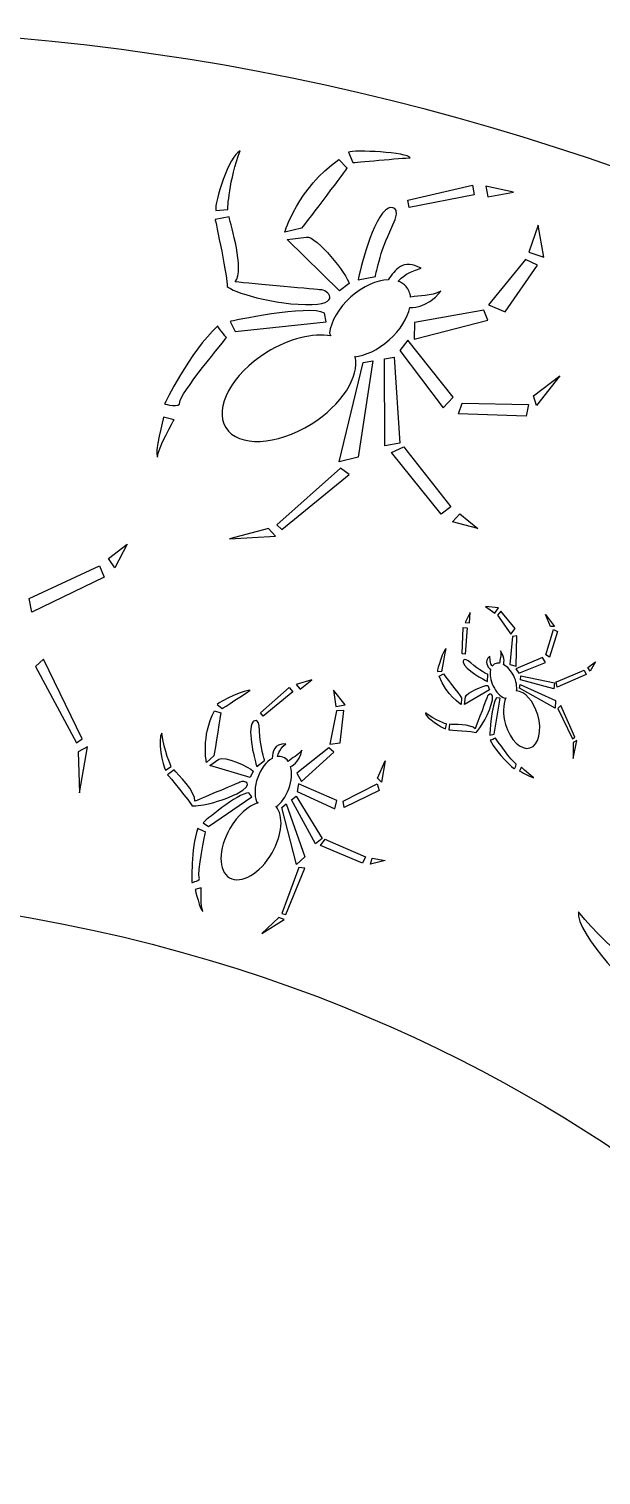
# Model space of a CAD drawing. Header units: centimetres. Extents: x -11 to 11, y -4.2 to 4.2.
# Drawn here: x 1.36 to 4.7, y -4.22 to 4.22 of the extents above; entities that cross this region are included whole.
import ezdxf

# ---------------------------------------------------------------- set-up
doc = ezdxf.new("R2010")
doc.units = ezdxf.units.CM
doc.header["$MEASUREMENT"] = 0
doc.layers.add('Camada 1', color=7, linetype='Continuous')

msp = doc.modelspace()

# ---------------------------------------------------------------- linework, layer by layer
at = {"layer": 'Camada 1'}
msp.add_open_spline([(10.71861, -1.06472), (10.71861, -1.06472), (9.12537, -2.3629), (9.12537, -2.3629), (9.12537, -2.3629), (9.12537, -2.3629), (9.12537, -2.3629), (9.12537, -2.3629), (9.12537, -2.3629), (9.12537, -2.3629), (8.46979, -2.91135), (8.46979, -2.91135), (8.46979, -2.91135), (8.46979, -2.91135), (8.82354, -3.13651), (8.82354, -3.13651), (8.82354, -3.13651), (8.82354, -3.13651), (7.47319, -4.13317), (7.47319, -4.13317), (7.47319, -4.13317), (7.47319, -4.13317), (7.40876, -3.68303), (7.40876, -3.68303), (7.40876, -3.68303), (7.40876, -3.68303), (6.78101, -4.22069), (6.78101, -4.22069), (6.78101, -4.22069), (6.52122, -3.93782), (4.72874, -1.20719), (0.40225, -0.84098), (0.40225, -0.84098), (-3.28406, -0.52893), (-6.35087, -3.58807), (-6.7778, -4.19211), (-6.7778, -4.19211), (-6.7778, -4.19211), (-10.72454, -1.04247), (-10.72454, -1.04247), (-10.72454, -1.04247), (-10.72454, -1.04247), (-10.72023, -1.0466), (-10.72023, -1.0466), (-10.72023, -1.0466), (-10.72023, -1.0466), (-10.97341, -0.84335), (-10.97341, -0.84335), (-10.97341, -0.84335), (-8.48, 2.18177), (-4.45632, 4.22073), (0.05255, 4.22073), (0.05255, 4.22073), (4.51025, 4.22073), (8.47461, 2.13171), (10.97344, -0.83514), (10.97344, -0.83514), (10.97344, -0.83514), (10.71861, -1.06472), (10.71861, -1.06472)], degree=3, knots=[0, 0, 0, 0, 0.0625, 0.0625, 0.0625, 0.0625, 0.125, 0.125, 0.125, 0.125, 0.1875, 0.1875, 0.1875, 0.1875, 0.25, 0.25, 0.25, 0.25, 0.3125, 0.3125, 0.3125, 0.3125, 0.375, 0.375, 0.375, 0.375, 0.4375, 0.4375, 0.4375, 0.4375, 0.5, 0.5, 0.5, 0.5, 0.5625, 0.5625, 0.5625, 0.5625, 0.625, 0.625, 0.625, 0.625, 0.6875, 0.6875, 0.6875, 0.6875, 0.75, 0.75, 0.75, 0.75, 0.8125, 0.8125, 0.8125, 0.8125, 0.875, 0.875, 0.875, 0.875, 1, 1, 1, 1], dxfattribs=at)
at = {"layer": 'Camada 1', "color": 7}
for points, knots in [([(2.52119, 3.16723), (2.52119, 3.16723), (2.45147, 3.16112), (2.45147, 3.16112), (2.45147, 3.16112), (2.44361, 3.2048), (2.52854, 3.4841), (2.5949, 3.50894), (2.5949, 3.50894), (2.52831, 3.34239), (2.52119, 3.16723), (2.52119, 3.16723)], [0, 0, 0, 0, 0.25, 0.25, 0.25, 0.25, 0.5, 0.5, 0.5, 0.5, 1, 1, 1, 1]), ([(3.22755, 3.5004), (3.25647, 3.51847), (3.57564, 3.4986), (3.58749, 3.46854), (3.58749, 3.46854), (3.54894, 3.46804), (3.25128, 3.44026), (3.25128, 3.44026), (3.25128, 3.44026), (3.25128, 3.44026), (3.22755, 3.5004), (3.22755, 3.5004)], [0, 0, 0, 0, 0.25, 0.25, 0.25, 0.25, 0.5, 0.5, 0.5, 0.5, 1, 1, 1, 1]), ([(2.8543, 3.03394), (2.8543, 3.03394), (2.95291, 3.0582), (2.95291, 3.0582), (2.95291, 3.0582), (2.98987, 3.10344), (3.21831, 3.40859), (3.21831, 3.40859), (3.21831, 3.40859), (3.21831, 3.40859), (3.17079, 3.45801), (3.17079, 3.45801), (3.17079, 3.45801), (2.93015, 3.29233), (2.8543, 3.03394), (2.8543, 3.03394)], [0, 0, 0, 0, 0.2, 0.2, 0.2, 0.2, 0.4, 0.4, 0.4, 0.4, 0.6, 0.6, 0.6, 0.6, 1, 1, 1, 1]), ([(3.96121, 3.25246), (3.96121, 3.25246), (3.95108, 3.30855), (3.95108, 3.30855), (3.95108, 3.30855), (3.95108, 3.30855), (3.57399, 3.22137), (3.57399, 3.22137), (3.57399, 3.22137), (3.57399, 3.22137), (3.58185, 3.17776), (3.58185, 3.17776), (3.58185, 3.17776), (3.58185, 3.17776), (3.96121, 3.25246), (3.96121, 3.25246)], [0, 0, 0, 0, 0.2, 0.2, 0.2, 0.2, 0.4, 0.4, 0.4, 0.4, 0.6, 0.6, 0.6, 0.6, 1, 1, 1, 1]), ([(4.02931, 3.30334), (4.02931, 3.30334), (4.19031, 3.26788), (4.19031, 3.26788), (4.19031, 3.26788), (4.19031, 3.26788), (4.04053, 3.241), (4.04053, 3.241), (4.04053, 3.241), (4.04053, 3.241), (4.02931, 3.30334), (4.02931, 3.30334)], [0, 0, 0, 0, 0.25, 0.25, 0.25, 0.25, 0.5, 0.5, 0.5, 0.5, 1, 1, 1, 1]), ([(3.06282, 2.69802), (3.10026, 2.70471), (3.20154, 2.60706), (2.97538, 2.61145), (2.97538, 2.61145), (2.74921, 2.61582), (2.50842, 2.70128), (2.51749, 2.72226), (2.51749, 2.72226), (2.52662, 2.74322), (2.4479, 3.109), (2.4479, 3.109), (2.4479, 3.109), (2.4479, 3.109), (2.52899, 3.12358), (2.52899, 3.12358), (2.52899, 3.12358), (2.53799, 3.07365), (2.62252, 2.81844), (2.56516, 2.74369), (2.56516, 2.74369), (2.65702, 2.73446), (3.06282, 2.69802), (3.06282, 2.69802)], [0, 0, 0, 0, 0.1428571, 0.1428571, 0.1428571, 0.1428571, 0.2857143, 0.2857143, 0.2857143, 0.2857143, 0.4285714, 0.4285714, 0.4285714, 0.4285714, 0.5714286, 0.5714286, 0.5714286, 0.5714286, 0.7142857, 0.7142857, 0.7142857, 0.7142857, 1, 1, 1, 1]), ([(3.45998, 3.17509), (3.45998, 3.17509), (3.55129, 3.20443), (3.48017, 3.06283), (3.48017, 3.06283), (3.40902, 2.92122), (3.38386, 2.77507), (3.38386, 2.77507), (3.38386, 2.77507), (3.38386, 2.77507), (3.28403, 2.75708), (3.28403, 2.75708), (3.28403, 2.75708), (3.28975, 2.79676), (3.36576, 3.12601), (3.45998, 3.17509)], [0, 0, 0, 0, 0.2, 0.2, 0.2, 0.2, 0.4, 0.4, 0.4, 0.4, 0.6, 0.6, 0.6, 0.6, 1, 1, 1, 1]), ([(4.33446, 3.07484), (4.33446, 3.07484), (4.36814, 2.88781), (4.36814, 2.88781), (4.36814, 2.88781), (4.36814, 2.88781), (4.27919, 2.91686), (4.27919, 2.91686), (4.27919, 2.91686), (4.27919, 2.91686), (4.33446, 3.07484), (4.33446, 3.07484)], [0, 0, 0, 0, 0.25, 0.25, 0.25, 0.25, 0.5, 0.5, 0.5, 0.5, 1, 1, 1, 1]), ([(3.17336, 2.69212), (3.17336, 2.69212), (3.23014, 2.73451), (3.23014, 2.73451), (3.23014, 2.73451), (3.22114, 2.78444), (3.03792, 3.01547), (2.98178, 3.00536), (2.98178, 3.00536), (2.98178, 3.00536), (2.86838, 2.99144), (2.86838, 2.99144), (2.86838, 2.99144), (2.86838, 2.99144), (3.17336, 2.69212), (3.17336, 2.69212)], [0, 0, 0, 0, 0.2, 0.2, 0.2, 0.2, 0.4, 0.4, 0.4, 0.4, 0.6, 0.6, 0.6, 0.6, 1, 1, 1, 1]), ([(3.58579, 2.5955), (3.57214, 2.5333), (3.5297, 2.46361), (3.46443, 2.4055), (3.46443, 2.4055), (3.39913, 2.34734), (3.32481, 2.31321), (3.26144, 2.30681), (3.26144, 2.30681), (3.26144, 2.30681), (3.26557, 2.30771), (3.26557, 2.30771), (3.26557, 2.30771), (3.29195, 2.1909), (3.18807, 2.02553), (3.00924, 1.91401), (3.00924, 1.91401), (2.80583, 1.78706), (2.58252, 1.77783), (2.51047, 1.89327), (2.51047, 1.89327), (2.43837, 2.00881), (2.54484, 2.20524), (2.7483, 2.33219), (2.7483, 2.33219), (2.88043, 2.41463), (3.02093, 2.44744), (3.12292, 2.42868), (3.12292, 2.42868), (3.12292, 2.42868), (3.11604, 2.4454), (3.11604, 2.4454), (3.11604, 2.4454), (3.12385, 2.51247), (3.1683, 2.59164), (3.241, 2.65635), (3.241, 2.65635), (3.31159, 2.71924), (3.39258, 2.75406), (3.4591, 2.7561), (3.4591, 2.7561), (3.49892, 2.81516), (3.54501, 2.88141), (3.65206, 2.82336), (3.65206, 2.82336), (3.55337, 2.79915), (3.51781, 2.74766), (3.51781, 2.74766), (3.51781, 2.74766), (3.53538, 2.74142), (3.55062, 2.73152), (3.56271, 2.71797), (3.56271, 2.71797), (3.57808, 2.70069), (3.58695, 2.67892), (3.58967, 2.65447), (3.58967, 2.65447), (3.64155, 2.66693), (3.70725, 2.65942), (3.76633, 2.68937), (3.76633, 2.68937), (3.68223, 2.58407), (3.58579, 2.5955), (3.58579, 2.5955)], [0, 0, 0, 0, 0.0588235, 0.0588235, 0.0588235, 0.0588235, 0.1176471, 0.1176471, 0.1176471, 0.1176471, 0.1764706, 0.1764706, 0.1764706, 0.1764706, 0.2352941, 0.2352941, 0.2352941, 0.2352941, 0.2941176, 0.2941176, 0.2941176, 0.2941176, 0.3529412, 0.3529412, 0.3529412, 0.3529412, 0.4117647, 0.4117647, 0.4117647, 0.4117647, 0.4705882, 0.4705882, 0.4705882, 0.4705882, 0.5294118, 0.5294118, 0.5294118, 0.5294118, 0.5882353, 0.5882353, 0.5882353, 0.5882353, 0.6470588, 0.6470588, 0.6470588, 0.6470588, 0.7058824, 0.7058824, 0.7058824, 0.7058824, 0.7647059, 0.7647059, 0.7647059, 0.7647059, 0.8235294, 0.8235294, 0.8235294, 0.8235294, 0.8823529, 0.8823529, 0.8823529, 0.8823529, 1, 1, 1, 1]), ([(4.26093, 2.87492), (4.26093, 2.87492), (4.3312, 2.84246), (4.3312, 2.84246), (4.3312, 2.84246), (4.3312, 2.84246), (4.14192, 2.5702), (4.14192, 2.5702), (4.14192, 2.5702), (4.14192, 2.5702), (4.04447, 2.61058), (4.04447, 2.61058), (4.04447, 2.61058), (4.04447, 2.61058), (4.26093, 2.87492), (4.26093, 2.87492)], [0, 0, 0, 0, 0.2, 0.2, 0.2, 0.2, 0.4, 0.4, 0.4, 0.4, 0.6, 0.6, 0.6, 0.6, 1, 1, 1, 1]), ([(3.08753, 2.56078), (3.08753, 2.56078), (3.09655, 2.51088), (3.09655, 2.51088), (3.09655, 2.51088), (3.09655, 2.51088), (2.5658, 2.45402), (2.5658, 2.45402), (2.5658, 2.45402), (2.5658, 2.45402), (2.53585, 2.51302), (2.53585, 2.51302), (2.53585, 2.51302), (2.53585, 2.51305), (2.99405, 2.61478), (3.08753, 2.56078)], [0, 0, 0, 0, 0.2, 0.2, 0.2, 0.2, 0.4, 0.4, 0.4, 0.4, 0.6, 0.6, 0.6, 0.6, 1, 1, 1, 1]), ([(4.01772, 2.58002), (4.01772, 2.58002), (4.04146, 2.51988), (4.04146, 2.51988), (4.04146, 2.51988), (4.04146, 2.51988), (3.6105, 2.41013), (3.6105, 2.41013), (3.6105, 2.41013), (3.6105, 2.41013), (3.61241, 2.5071), (3.61241, 2.5071), (3.61241, 2.5071), (3.61241, 2.5071), (4.01772, 2.58002), (4.01772, 2.58002)], [0, 0, 0, 0, 0.2, 0.2, 0.2, 0.2, 0.4, 0.4, 0.4, 0.4, 0.6, 0.6, 0.6, 0.6, 1, 1, 1, 1]), ([(2.51415, 2.41897), (2.51415, 2.41897), (2.23404, 2.07882), (2.24078, 2.04136), (2.24078, 2.04136), (2.2475, 2.00392), (2.15236, 2.03191), (2.15236, 2.03191), (2.15236, 2.03191), (2.15236, 2.03191), (2.29743, 2.33491), (2.4633, 2.4871), (2.4633, 2.4871), (2.45703, 2.48596), (2.51415, 2.41897), (2.51415, 2.41897)], [0, 0, 0, 0, 0.2, 0.2, 0.2, 0.2, 0.4, 0.4, 0.4, 0.4, 0.6, 0.6, 0.6, 0.6, 1, 1, 1, 1]), ([(3.57307, 2.40341), (3.57307, 2.40341), (3.83889, 2.07133), (3.83889, 2.07133), (3.83889, 2.07133), (3.83889, 2.07133), (3.7792, 2.00907), (3.7792, 2.00907), (3.7792, 2.00907), (3.7792, 2.00907), (3.52592, 2.3434), (3.52592, 2.3434), (3.52592, 2.3434), (3.52592, 2.3434), (3.57307, 2.40341), (3.57307, 2.40341)], [0, 0, 0, 0, 0.2, 0.2, 0.2, 0.2, 0.4, 0.4, 0.4, 0.4, 0.6, 0.6, 0.6, 0.6, 1, 1, 1, 1]), ([(3.36928, 2.28308), (3.36928, 2.28308), (3.31314, 2.27294), (3.31314, 2.27294), (3.31314, 2.27294), (3.31314, 2.27294), (3.17267, 1.69385), (3.17267, 1.69385), (3.17267, 1.69385), (3.17267, 1.69385), (3.28377, 1.72028), (3.28377, 1.72028), (3.28377, 1.72028), (3.28377, 1.72028), (3.36928, 2.28308), (3.36928, 2.28308)], [0, 0, 0, 0, 0.2, 0.2, 0.2, 0.2, 0.4, 0.4, 0.4, 0.4, 0.6, 0.6, 0.6, 0.6, 1, 1, 1, 1]), ([(3.49406, 2.30551), (3.49406, 2.30551), (3.43794, 2.29538), (3.43794, 2.29538), (3.43794, 2.29538), (3.43794, 2.29538), (3.43927, 1.7869), (3.43927, 1.7869), (3.43927, 1.7869), (3.43927, 1.7869), (3.5266, 1.80259), (3.5266, 1.80259), (3.5266, 1.80259), (3.5266, 1.80259), (3.49406, 2.30551), (3.49406, 2.30551)], [0, 0, 0, 0, 0.2, 0.2, 0.2, 0.2, 0.4, 0.4, 0.4, 0.4, 0.6, 0.6, 0.6, 0.6, 1, 1, 1, 1]), ([(4.32403, 2.02333), (4.32403, 2.02333), (4.46037, 2.196), (4.46037, 2.196), (4.46037, 2.196), (4.46037, 2.196), (4.30768, 2.07834), (4.30768, 2.07834), (4.30768, 2.07834), (4.30768, 2.07834), (4.32403, 2.02333), (4.32403, 2.02333)], [0, 0, 0, 0, 0.25, 0.25, 0.25, 0.25, 0.5, 0.5, 0.5, 0.5, 1, 1, 1, 1]), ([(3.89038, 2.03545), (3.89038, 2.03545), (3.86921, 1.9737), (3.86921, 1.9737), (3.86921, 1.9737), (3.86921, 1.9737), (4.2644, 1.9611), (4.2644, 1.9611), (4.2644, 1.9611), (4.2644, 1.9611), (4.2781, 2.02797), (4.2781, 2.02797), (4.2781, 2.02797), (4.2781, 2.02797), (3.89038, 2.03545), (3.89038, 2.03545)], [0, 0, 0, 0, 0.2, 0.2, 0.2, 0.2, 0.4, 0.4, 0.4, 0.4, 0.6, 0.6, 0.6, 0.6, 1, 1, 1, 1]), ([(2.14709, 1.9537), (2.14709, 1.9537), (2.20771, 1.93886), (2.20771, 1.93886), (2.20771, 1.93886), (2.20771, 1.93886), (2.10995, 1.76667), (2.11151, 1.72182), (2.11151, 1.72182), (2.08944, 1.73724), (2.14709, 1.9537), (2.14709, 1.9537)], [0, 0, 0, 0, 0.25, 0.25, 0.25, 0.25, 0.5, 0.5, 0.5, 0.5, 1, 1, 1, 1]), ([(3.54976, 1.78106), (3.54976, 1.78106), (3.47829, 1.7488), (3.47829, 1.7488), (3.47829, 1.7488), (3.47829, 1.7488), (3.76843, 1.38892), (3.76843, 1.38892), (3.76843, 1.38892), (3.76843, 1.38892), (3.82524, 1.4313), (3.82524, 1.4313), (3.82524, 1.4313), (3.82524, 1.4313), (3.56682, 1.75835), (3.56682, 1.75835), (3.56682, 1.75835), (3.56682, 1.75835), (3.54976, 1.78106), (3.54976, 1.78106)], [0, 0, 0, 0, 0.1666667, 0.1666667, 0.1666667, 0.1666667, 0.3333333, 0.3333333, 0.3333333, 0.3333333, 0.5, 0.5, 0.5, 0.5, 0.6666667, 0.6666667, 0.6666667, 0.6666667, 1, 1, 1, 1]), ([(3.17937, 1.65646), (3.17937, 1.65646), (3.23088, 1.62061), (3.23088, 1.62061), (3.23088, 1.62061), (3.23088, 1.62061), (2.838, 1.29885), (2.838, 1.29885), (2.838, 1.29885), (2.838, 1.29885), (2.80744, 1.32547), (2.80744, 1.32547), (2.80744, 1.32547), (2.80744, 1.32547), (3.17937, 1.65646), (3.17937, 1.65646)], [0, 0, 0, 0, 0.2, 0.2, 0.2, 0.2, 0.4, 0.4, 0.4, 0.4, 0.6, 0.6, 0.6, 0.6, 1, 1, 1, 1]), ([(3.87784, 1.38929), (3.87784, 1.38929), (3.83471, 1.34288), (3.83471, 1.34288), (3.83471, 1.34288), (3.83471, 1.34288), (3.98312, 1.30518), (3.98312, 1.30518), (3.98312, 1.30518), (3.98312, 1.30518), (3.87784, 1.38929), (3.87784, 1.38929)], [0, 0, 0, 0, 0.25, 0.25, 0.25, 0.25, 0.5, 0.5, 0.5, 0.5, 1, 1, 1, 1]), ([(2.75982, 1.30404), (2.75982, 1.30404), (2.79993, 1.25975), (2.79993, 1.25975), (2.79993, 1.25975), (2.79993, 1.25975), (2.53238, 1.24385), (2.53238, 1.24385), (2.53238, 1.24385), (2.53238, 1.24385), (2.75982, 1.30404), (2.75982, 1.30404)], [0, 0, 0, 0, 0.25, 0.25, 0.25, 0.25, 0.5, 0.5, 0.5, 0.5, 1, 1, 1, 1]), ([(1.82578, 1.12867), (1.82578, 1.12867), (1.86166, 1.07509), (1.86166, 1.07509), (1.86166, 1.07509), (1.86166, 1.07509), (1.93373, 1.21326), (1.93373, 1.21326), (1.93373, 1.21326), (1.93373, 1.21326), (1.82578, 1.12867), (1.82578, 1.12867)], [0, 0, 0, 0, 0.25, 0.25, 0.25, 0.25, 0.5, 0.5, 0.5, 0.5, 1, 1, 1, 1]), ([(1.36104, 0.89555), (1.36104, 0.89555), (1.37623, 0.81718), (1.37623, 0.81718), (1.37623, 0.81718), (1.37623, 0.81718), (1.80054, 1.02025), (1.80054, 1.02025), (1.80054, 1.02025), (1.80054, 1.02025), (1.77186, 1.08645), (1.77186, 1.08645), (1.77186, 1.08645), (1.77186, 1.08645), (1.3875, 0.90708), (1.3875, 0.90708), (1.3875, 0.90708), (1.3875, 0.90708), (1.36104, 0.89555), (1.36104, 0.89555)], [0, 0, 0, 0, 0.1666667, 0.1666667, 0.1666667, 0.1666667, 0.3333333, 0.3333333, 0.3333333, 0.3333333, 0.5, 0.5, 0.5, 0.5, 0.6666667, 0.6666667, 0.6666667, 0.6666667, 1, 1, 1, 1]), ([(4.02778, 0.84877), (4.02778, 0.84877), (4.10311, 0.84176), (4.10311, 0.84176), (4.10311, 0.84176), (4.10311, 0.84176), (4.08247, 0.81072), (4.08247, 0.81072), (4.08247, 0.81072), (4.08247, 0.81072), (4.02778, 0.84877), (4.02778, 0.84877)], [0, 0, 0, 0, 0.25, 0.25, 0.25, 0.25, 0.5, 0.5, 0.5, 0.5, 1, 1, 1, 1]), ([(3.90766, 0.75606), (3.90766, 0.75606), (3.93838, 0.81403), (3.93838, 0.81403), (3.93838, 0.81403), (3.93838, 0.81403), (3.93274, 0.75373), (3.93274, 0.75373), (3.93274, 0.75373), (3.93274, 0.75373), (3.90766, 0.75606), (3.90766, 0.75606)], [0, 0, 0, 0, 0.25, 0.25, 0.25, 0.25, 0.5, 0.5, 0.5, 0.5, 1, 1, 1, 1]), ([(4.0966, 0.79927), (4.0966, 0.79927), (4.11655, 0.82276), (4.11655, 0.82276), (4.11655, 0.82276), (4.11655, 0.82276), (4.20082, 0.72116), (4.20082, 0.72116), (4.20082, 0.72116), (4.20082, 0.72116), (4.17494, 0.68809), (4.17494, 0.68809), (4.17494, 0.68809), (4.17494, 0.68809), (4.0966, 0.79927), (4.0966, 0.79927)], [0, 0, 0, 0, 0.2, 0.2, 0.2, 0.2, 0.4, 0.4, 0.4, 0.4, 0.6, 0.6, 0.6, 0.6, 1, 1, 1, 1]), ([(4.42992, 0.7328), (4.42992, 0.7328), (4.37825, 0.80347), (4.37825, 0.80347), (4.37825, 0.80347), (4.37825, 0.80347), (4.40711, 0.73238), (4.40711, 0.73238), (4.40711, 0.73238), (4.40711, 0.73238), (4.42992, 0.7328), (4.42992, 0.7328)], [0, 0, 0, 0, 0.25, 0.25, 0.25, 0.25, 0.5, 0.5, 0.5, 0.5, 1, 1, 1, 1]), ([(3.91991, 0.72452), (3.91991, 0.72452), (3.89731, 0.72659), (3.89731, 0.72659), (3.89731, 0.72659), (3.89731, 0.72659), (3.89057, 0.5727), (3.89057, 0.5727), (3.89057, 0.5727), (3.89057, 0.5727), (3.90816, 0.57109), (3.90816, 0.57109), (3.90816, 0.57109), (3.90816, 0.57109), (3.91991, 0.72452), (3.91991, 0.72452)], [0, 0, 0, 0, 0.2, 0.2, 0.2, 0.2, 0.4, 0.4, 0.4, 0.4, 0.6, 0.6, 0.6, 0.6, 1, 1, 1, 1]), ([(4.18383, 0.67459), (4.18383, 0.67459), (4.20939, 0.67729), (4.20939, 0.67729), (4.20939, 0.67729), (4.20939, 0.67729), (4.2056, 0.50034), (4.2056, 0.50034), (4.2056, 0.50034), (4.2056, 0.50034), (4.16864, 0.5114), (4.16864, 0.5114), (4.16864, 0.5114), (4.16864, 0.5114), (4.18383, 0.67459), (4.18383, 0.67459)], [0, 0, 0, 0, 0.2, 0.2, 0.2, 0.2, 0.4, 0.4, 0.4, 0.4, 0.6, 0.6, 0.6, 0.6, 1, 1, 1, 1]), ([(4.37909, 0.56778), (4.37909, 0.56778), (4.40055, 0.5531), (4.40055, 0.5531), (4.40055, 0.5531), (4.40055, 0.5531), (4.44746, 0.7033), (4.44746, 0.7033), (4.44746, 0.7033), (4.44746, 0.7033), (4.42328, 0.71566), (4.42328, 0.71566), (4.42328, 0.71566), (4.42328, 0.71566), (4.37909, 0.56778), (4.37909, 0.56778)], [0, 0, 0, 0, 0.2, 0.2, 0.2, 0.2, 0.4, 0.4, 0.4, 0.4, 0.6, 0.6, 0.6, 0.6, 1, 1, 1, 1]), ([(3.74671, 0.46957), (3.74285, 0.48259), (3.78447, 0.60287), (3.79725, 0.60422), (3.79725, 0.60422), (3.79333, 0.58938), (3.7723, 0.47227), (3.7723, 0.47227), (3.7723, 0.47227), (3.7723, 0.47227), (3.74671, 0.46957), (3.74671, 0.46957)], [0, 0, 0, 0, 0.25, 0.25, 0.25, 0.25, 0.5, 0.5, 0.5, 0.5, 1, 1, 1, 1]), ([(1.39769, 0.49957), (1.39769, 0.49957), (1.44521, 0.5422), (1.44521, 0.5422), (1.44521, 0.5422), (1.44521, 0.5422), (1.6719, 0.0778), (1.6719, 0.0778), (1.6719, 0.0778), (1.6719, 0.0778), (1.63838, 0.05378), (1.63838, 0.05378), (1.63838, 0.05378), (1.63838, 0.05378), (1.39769, 0.49957), (1.39769, 0.49957)], [0, 0, 0, 0, 0.2, 0.2, 0.2, 0.2, 0.4, 0.4, 0.4, 0.4, 0.6, 0.6, 0.6, 0.6, 1, 1, 1, 1]), ([(3.8962, 0.52402), (3.8962, 0.52402), (3.89464, 0.56217), (3.94139, 0.51984), (3.94139, 0.51984), (3.98814, 0.47745), (4.04151, 0.45224), (4.04151, 0.45224), (4.04151, 0.45224), (4.04151, 0.45224), (4.03778, 0.41205), (4.03778, 0.41205), (4.03778, 0.41205), (4.02317, 0.4185), (3.90499, 0.48269), (3.8962, 0.52402)], [0, 0, 0, 0, 0.2, 0.2, 0.2, 0.2, 0.4, 0.4, 0.4, 0.4, 0.6, 0.6, 0.6, 0.6, 1, 1, 1, 1]), ([(4.13189, 0.51058), (4.1543, 0.49873), (4.1765, 0.47499), (4.19184, 0.4438), (4.19184, 0.4438), (4.20718, 0.41261), (4.21235, 0.38043), (4.20806, 0.35546), (4.20806, 0.35546), (4.20806, 0.35546), (4.20817, 0.35713), (4.20817, 0.35713), (4.20817, 0.35713), (4.2558, 0.3548), (4.30813, 0.29733), (4.33189, 0.2169), (4.33189, 0.2169), (4.3589, 0.12535), (4.33869, 0.03873), (4.28673, 0.02338), (4.28673, 0.02338), (4.23474, 0.00806), (4.17074, 0.06981), (4.14375, 0.16136), (4.14375, 0.16136), (4.12618, 0.22081), (4.12856, 0.2782), (4.14661, 0.31529), (4.14661, 0.31529), (4.14661, 0.31529), (4.13944, 0.31444), (4.13944, 0.31444), (4.13944, 0.31444), (4.11454, 0.3246), (4.08896, 0.35005), (4.07184, 0.38482), (4.07184, 0.38482), (4.05525, 0.41858), (4.05049, 0.45337), (4.05684, 0.47909), (4.05684, 0.47909), (4.03842, 0.50063), (4.01792, 0.52537), (4.0516, 0.56021), (4.0516, 0.56021), (4.05036, 0.51981), (4.06634, 0.50065), (4.06634, 0.50065), (4.06634, 0.50065), (4.07063, 0.50674), (4.07602, 0.51155), (4.08251, 0.51473), (4.08251, 0.51473), (4.09077, 0.51878), (4.10003, 0.51984), (4.10971, 0.51833), (4.10971, 0.51833), (4.11045, 0.53955), (4.12032, 0.56394), (4.11511, 0.58979), (4.11511, 0.58979), (4.14652, 0.54635), (4.13189, 0.51058), (4.13189, 0.51058)], [0, 0, 0, 0, 0.0588235, 0.0588235, 0.0588235, 0.0588235, 0.1176471, 0.1176471, 0.1176471, 0.1176471, 0.1764706, 0.1764706, 0.1764706, 0.1764706, 0.2352941, 0.2352941, 0.2352941, 0.2352941, 0.2941176, 0.2941176, 0.2941176, 0.2941176, 0.3529412, 0.3529412, 0.3529412, 0.3529412, 0.4117647, 0.4117647, 0.4117647, 0.4117647, 0.4705882, 0.4705882, 0.4705882, 0.4705882, 0.5294118, 0.5294118, 0.5294118, 0.5294118, 0.5882353, 0.5882353, 0.5882353, 0.5882353, 0.6470588, 0.6470588, 0.6470588, 0.6470588, 0.7058824, 0.7058824, 0.7058824, 0.7058824, 0.7647059, 0.7647059, 0.7647059, 0.7647059, 0.8235294, 0.8235294, 0.8235294, 0.8235294, 0.8823529, 0.8823529, 0.8823529, 0.8823529, 1, 1, 1, 1]), ([(4.20423, 0.48526), (4.20423, 0.48526), (4.35986, 0.55183), (4.35986, 0.55183), (4.35986, 0.55183), (4.35986, 0.55183), (4.3774, 0.52233), (4.3774, 0.52233), (4.3774, 0.52233), (4.3774, 0.52233), (4.22217, 0.46079), (4.22217, 0.46079), (4.22217, 0.46079), (4.22217, 0.46079), (4.20423, 0.48526), (4.20423, 0.48526)], [0, 0, 0, 0, 0.2, 0.2, 0.2, 0.2, 0.4, 0.4, 0.4, 0.4, 0.6, 0.6, 0.6, 0.6, 1, 1, 1, 1]), ([(4.62558, 0.49415), (4.62558, 0.49415), (4.63878, 0.47269), (4.63878, 0.47269), (4.63878, 0.47269), (4.63878, 0.47269), (4.66908, 0.52558), (4.66908, 0.52558), (4.66908, 0.52558), (4.66908, 0.52558), (4.62558, 0.49415), (4.62558, 0.49415)], [0, 0, 0, 0, 0.25, 0.25, 0.25, 0.25, 0.5, 0.5, 0.5, 0.5, 1, 1, 1, 1]), ([(3.88586, 0.27671), (3.88586, 0.27671), (3.88705, 0.31714), (3.88705, 0.31714), (3.88705, 0.31714), (3.87364, 0.33611), (3.78093, 0.45621), (3.78093, 0.45621), (3.78093, 0.45621), (3.78093, 0.45621), (3.75693, 0.44327), (3.75693, 0.44327), (3.75693, 0.44327), (3.79484, 0.33334), (3.88586, 0.27671), (3.88586, 0.27671)], [0, 0, 0, 0, 0.2, 0.2, 0.2, 0.2, 0.4, 0.4, 0.4, 0.4, 0.6, 0.6, 0.6, 0.6, 1, 1, 1, 1]), ([(4.23333, 0.44451), (4.23333, 0.44451), (4.23124, 0.42194), (4.23124, 0.42194), (4.23124, 0.42194), (4.23124, 0.42194), (4.4264, 0.36829), (4.4264, 0.36829), (4.4264, 0.36829), (4.4264, 0.36829), (4.42968, 0.40348), (4.42968, 0.40348), (4.42968, 0.40348), (4.42968, 0.40348), (4.23333, 0.44451), (4.23333, 0.44451)], [0, 0, 0, 0, 0.2, 0.2, 0.2, 0.2, 0.4, 0.4, 0.4, 0.4, 0.6, 0.6, 0.6, 0.6, 1, 1, 1, 1]), ([(4.4404, 0.41006), (4.4404, 0.41006), (4.44516, 0.37919), (4.44516, 0.37919), (4.44516, 0.37919), (4.44516, 0.37919), (4.61409, 0.45216), (4.61409, 0.45216), (4.61409, 0.45216), (4.61409, 0.45216), (4.60386, 0.47849), (4.60386, 0.47849), (4.60386, 0.47849), (4.60386, 0.47849), (4.45093, 0.41417), (4.45093, 0.41417), (4.45093, 0.41417), (4.45093, 0.41417), (4.4404, 0.41006), (4.4404, 0.41006)], [0, 0, 0, 0, 0.1666667, 0.1666667, 0.1666667, 0.1666667, 0.3333333, 0.3333333, 0.3333333, 0.3333333, 0.5, 0.5, 0.5, 0.5, 0.6666667, 0.6666667, 0.6666667, 0.6666667, 1, 1, 1, 1]), ([(2.4606, 0.27732), (2.47042, 0.29439), (2.63808, 0.37093), (2.65226, 0.35886), (2.65226, 0.35886), (2.63281, 0.34814), (2.48899, 0.25319), (2.48899, 0.25319), (2.48899, 0.25319), (2.48899, 0.25319), (2.4606, 0.27732), (2.4606, 0.27732)], [0, 0, 0, 0, 0.25, 0.25, 0.25, 0.25, 0.5, 0.5, 0.5, 0.5, 1, 1, 1, 1]), ([(2.901, 0.35043), (2.901, 0.35043), (2.8806, 0.37622), (2.8806, 0.37622), (2.8806, 0.37622), (2.8806, 0.37622), (2.71251, 0.22951), (2.71251, 0.22951), (2.71251, 0.22951), (2.71251, 0.22951), (2.72836, 0.20946), (2.72836, 0.20946), (2.72836, 0.20946), (2.72836, 0.20946), (2.901, 0.35043), (2.901, 0.35043)], [0, 0, 0, 0, 0.2, 0.2, 0.2, 0.2, 0.4, 0.4, 0.4, 0.4, 0.6, 0.6, 0.6, 0.6, 1, 1, 1, 1]), ([(2.92179, 0.39482), (2.92179, 0.39482), (3.01331, 0.42052), (3.01331, 0.42052), (3.01331, 0.42052), (3.01331, 0.42052), (2.94444, 0.36617), (2.94444, 0.36617), (2.94444, 0.36617), (2.94444, 0.36617), (2.92179, 0.39482), (2.92179, 0.39482)], [0, 0, 0, 0, 0.25, 0.25, 0.25, 0.25, 0.5, 0.5, 0.5, 0.5, 1, 1, 1, 1]), ([(3.13904, 0.36149), (3.13904, 0.36149), (3.20693, 0.2755), (3.20693, 0.2755), (3.20693, 0.2755), (3.20693, 0.2755), (3.15378, 0.26613), (3.15378, 0.26613), (3.15378, 0.26613), (3.15378, 0.26613), (3.13904, 0.36149), (3.13904, 0.36149)], [0, 0, 0, 0, 0.25, 0.25, 0.25, 0.25, 0.5, 0.5, 0.5, 0.5, 1, 1, 1, 1]), ([(4.03688, 0.32093), (4.03831, 0.33598), (4.08657, 0.36445), (4.06077, 0.27817), (4.06077, 0.27817), (4.035, 0.19189), (3.97658, 0.10865), (3.96952, 0.11439), (3.96952, 0.11439), (3.96243, 0.12011), (3.81381, 0.12886), (3.81381, 0.12886), (3.81381, 0.12886), (3.81381, 0.12886), (3.81683, 0.16154), (3.81683, 0.16154), (3.81683, 0.16154), (3.83691, 0.15966), (3.9438, 0.16493), (3.96635, 0.13495), (3.96635, 0.13495), (3.9797, 0.16919), (4.03688, 0.32093), (4.03688, 0.32093)], [0, 0, 0, 0, 0.1428571, 0.1428571, 0.1428571, 0.1428571, 0.2857143, 0.2857143, 0.2857143, 0.2857143, 0.4285714, 0.4285714, 0.4285714, 0.4285714, 0.5714286, 0.5714286, 0.5714286, 0.5714286, 0.7142857, 0.7142857, 0.7142857, 0.7142857, 1, 1, 1, 1]), ([(4.05093, 0.36273), (4.05093, 0.36273), (4.04069, 0.38898), (4.04069, 0.38898), (4.04069, 0.38898), (4.02058, 0.39086), (3.91247, 0.34522), (3.91038, 0.32257), (3.91038, 0.32257), (3.91038, 0.32257), (3.90363, 0.27762), (3.90363, 0.27762), (3.90363, 0.27762), (3.90363, 0.27762), (4.05093, 0.36273), (4.05093, 0.36273)], [0, 0, 0, 0, 0.2, 0.2, 0.2, 0.2, 0.4, 0.4, 0.4, 0.4, 0.6, 0.6, 0.6, 0.6, 1, 1, 1, 1]), ([(4.22865, 0.3943), (4.22865, 0.3943), (4.22656, 0.37167), (4.22656, 0.37167), (4.22656, 0.37167), (4.22656, 0.37167), (4.4337, 0.25616), (4.4337, 0.25616), (4.4337, 0.25616), (4.4337, 0.25616), (4.4354, 0.30159), (4.4354, 0.30159), (4.4354, 0.30159), (4.4354, 0.30159), (4.22865, 0.3943), (4.22865, 0.3943)], [0, 0, 0, 0, 0.2, 0.2, 0.2, 0.2, 0.4, 0.4, 0.4, 0.4, 0.6, 0.6, 0.6, 0.6, 1, 1, 1, 1]), ([(4.09215, 0.31579), (4.09215, 0.31579), (4.11223, 0.31394), (4.11223, 0.31394), (4.11223, 0.31394), (4.11223, 0.31394), (4.07752, 0.10434), (4.07752, 0.10434), (4.07752, 0.10434), (4.07752, 0.10434), (4.05172, 0.09915), (4.05172, 0.09915), (4.05172, 0.09915), (4.05175, 0.09915), (4.06149, 0.28568), (4.09215, 0.31579)], [0, 0, 0, 0, 0.2, 0.2, 0.2, 0.2, 0.4, 0.4, 0.4, 0.4, 0.6, 0.6, 0.6, 0.6, 1, 1, 1, 1]), ([(4.44876, 0.25473), (4.44876, 0.25473), (4.46799, 0.27068), (4.46799, 0.27068), (4.46799, 0.27068), (4.46799, 0.27068), (4.54954, 0.08574), (4.54954, 0.08574), (4.54954, 0.08574), (4.54954, 0.08574), (4.53612, 0.07685), (4.53612, 0.07685), (4.53612, 0.07685), (4.53612, 0.07685), (4.44876, 0.25473), (4.44876, 0.25473)], [0, 0, 0, 0, 0.2, 0.2, 0.2, 0.2, 0.4, 0.4, 0.4, 0.4, 0.6, 0.6, 0.6, 0.6, 1, 1, 1, 1]), ([(2.39744, -0.06124), (2.39744, -0.06124), (2.44102, -0.02211), (2.44102, -0.02211), (2.44102, -0.02211), (2.44748, 0.01094), (2.48081, 0.22813), (2.48081, 0.22813), (2.48081, 0.22813), (2.48081, 0.22813), (2.44324, 0.24035), (2.44324, 0.24035), (2.44324, 0.24035), (2.36585, 0.09077), (2.39744, -0.06124), (2.39744, -0.06124)], [0, 0, 0, 0, 0.2, 0.2, 0.2, 0.2, 0.4, 0.4, 0.4, 0.4, 0.6, 0.6, 0.6, 0.6, 1, 1, 1, 1]), ([(2.66711, 0.17501), (2.66711, 0.17501), (2.70558, 0.21472), (2.70786, 0.12342), (2.70786, 0.12342), (2.71014, 0.03209), (2.73704, -0.04909), (2.73704, -0.04909), (2.73704, -0.04909), (2.73704, -0.04909), (2.69119, -0.08534), (2.69119, -0.08534), (2.69119, -0.08534), (2.6833, -0.06359), (2.63255, 0.12447), (2.66711, 0.17501)], [0, 0, 0, 0, 0.2, 0.2, 0.2, 0.2, 0.4, 0.4, 0.4, 0.4, 0.6, 0.6, 0.6, 0.6, 1, 1, 1, 1]), ([(3.15592, 0.23986), (3.15592, 0.23986), (3.20048, 0.24242), (3.20048, 0.24242), (3.20048, 0.24242), (3.20048, 0.24242), (3.17812, 0.05259), (3.17812, 0.05259), (3.17812, 0.05259), (3.17812, 0.05259), (3.11764, 0.04666), (3.11764, 0.04666), (3.11764, 0.04666), (3.11764, 0.04666), (3.15592, 0.23986), (3.15592, 0.23986)], [0, 0, 0, 0, 0.2, 0.2, 0.2, 0.2, 0.4, 0.4, 0.4, 0.4, 0.6, 0.6, 0.6, 0.6, 1, 1, 1, 1]), ([(3.79928, 0.16318), (3.79928, 0.16318), (3.7942, 0.1358), (3.7942, 0.1358), (3.7942, 0.1358), (3.77663, 0.13747), (3.67855, 0.19978), (3.67609, 0.22785), (3.67609, 0.22785), (3.73285, 0.18456), (3.79928, 0.16318), (3.79928, 0.16318)], [0, 0, 0, 0, 0.25, 0.25, 0.25, 0.25, 0.5, 0.5, 0.5, 0.5, 1, 1, 1, 1]), ([(2.19189, -0.08391), (2.19189, -0.08391), (2.1581, -0.10595), (2.1581, -0.10595), (2.1581, -0.10595), (2.14225, -0.08587), (2.1096, 0.07921), (2.13659, 0.10984), (2.13659, 0.10984), (2.14794, 0.0071), (2.19189, -0.08391), (2.19189, -0.08391)], [0, 0, 0, 0, 0.25, 0.25, 0.25, 0.25, 0.5, 0.5, 0.5, 0.5, 1, 1, 1, 1]), ([(1.64846, 0.00157), (1.64846, 0.00157), (1.70169, 0.03094), (1.70169, 0.03094), (1.70169, 0.03094), (1.70169, 0.03094), (1.65481, -0.23771), (1.65481, -0.23771), (1.65481, -0.23771), (1.65481, -0.23771), (1.64846, 0.00157), (1.64846, 0.00157)], [0, 0, 0, 0, 0.25, 0.25, 0.25, 0.25, 0.5, 0.5, 0.5, 0.5, 1, 1, 1, 1]), ([(2.88848, -0.08555), (2.89843, -0.1209), (2.89576, -0.16786), (2.87835, -0.21512), (2.87835, -0.21512), (2.86094, -0.26243), (2.83242, -0.29997), (2.80194, -0.3204), (2.80194, -0.3204), (2.80194, -0.3204), (2.80377, -0.31881), (2.80377, -0.31881), (2.80377, -0.31881), (2.84891, -0.37107), (2.841, -0.48335), (2.78033, -0.58863), (2.78033, -0.58863), (2.71138, -0.70841), (2.60031, -0.77376), (2.53234, -0.7346), (2.53234, -0.7346), (2.46434, -0.69544), (2.46511, -0.56662), (2.53409, -0.44684), (2.53409, -0.44684), (2.57888, -0.36903), (2.64143, -0.31418), (2.6984, -0.29605), (2.6984, -0.29605), (2.6984, -0.29605), (2.69036, -0.28941), (2.69036, -0.28941), (2.69036, -0.28941), (2.67613, -0.25316), (2.67724, -0.20085), (2.6966, -0.1482), (2.6966, -0.1482), (2.71541, -0.09703), (2.74716, -0.05734), (2.78045, -0.03827), (2.78045, -0.03827), (2.78466, 0.00258), (2.79008, 0.04878), (2.8603, 0.0483), (2.8603, 0.0483), (2.8167, 0.00919), (2.8126, -0.02663), (2.8126, -0.02663), (2.8126, -0.02663), (2.82321, -0.02504), (2.83366, -0.02594), (2.84348, -0.02954), (2.84348, -0.02954), (2.85602, -0.03414), (2.86639, -0.0428), (2.87444, -0.05449), (2.87444, -0.05449), (2.89743, -0.03409), (2.93289, -0.02004), (2.95479, 0.01121), (2.95479, 0.01121), (2.94063, -0.06518), (2.88848, -0.08555), (2.88848, -0.08555)], [0, 0, 0, 0, 0.0588235, 0.0588235, 0.0588235, 0.0588235, 0.1176471, 0.1176471, 0.1176471, 0.1176471, 0.1764706, 0.1764706, 0.1764706, 0.1764706, 0.2352941, 0.2352941, 0.2352941, 0.2352941, 0.2941176, 0.2941176, 0.2941176, 0.2941176, 0.3529412, 0.3529412, 0.3529412, 0.3529412, 0.4117647, 0.4117647, 0.4117647, 0.4117647, 0.4705882, 0.4705882, 0.4705882, 0.4705882, 0.5294118, 0.5294118, 0.5294118, 0.5294118, 0.5882353, 0.5882353, 0.5882353, 0.5882353, 0.6470588, 0.6470588, 0.6470588, 0.6470588, 0.7058824, 0.7058824, 0.7058824, 0.7058824, 0.7647059, 0.7647059, 0.7647059, 0.7647059, 0.8235294, 0.8235294, 0.8235294, 0.8235294, 0.8823529, 0.8823529, 0.8823529, 0.8823529, 1, 1, 1, 1]), ([(3.11232, 0.02385), (3.11232, 0.02385), (3.14071, -0.00028), (3.14071, -0.00028), (3.14071, -0.00028), (3.14071, -0.00028), (2.95137, -0.1731), (2.95137, -0.1731), (2.95137, -0.1731), (2.95137, -0.1731), (2.926, -0.12328), (2.926, -0.12328), (2.926, -0.12328), (2.926, -0.12328), (3.11232, 0.02385), (3.11232, 0.02385)], [0, 0, 0, 0, 0.2, 0.2, 0.2, 0.2, 0.4, 0.4, 0.4, 0.4, 0.6, 0.6, 0.6, 0.6, 1, 1, 1, 1]), ([(4.08548, 0.08079), (4.08548, 0.08079), (4.1861, -0.06285), (4.20118, -0.06425), (4.20118, -0.06425), (4.21626, -0.06565), (4.19539, -0.09918), (4.19539, -0.09918), (4.19539, -0.09918), (4.19539, -0.09918), (4.09461, -0.01126), (4.05392, 0.06851), (4.05392, 0.06851), (4.05371, 0.06603), (4.08548, 0.08079), (4.08548, 0.08079)], [0, 0, 0, 0, 0.2, 0.2, 0.2, 0.2, 0.4, 0.4, 0.4, 0.4, 0.6, 0.6, 0.6, 0.6, 1, 1, 1, 1]), ([(4.53924, 0.05629), (4.53924, 0.05629), (4.56046, 0.06698), (4.56046, 0.06698), (4.56046, 0.06698), (4.56046, 0.06698), (4.53811, -0.03732), (4.53811, -0.03732), (4.53811, -0.03732), (4.53811, -0.03732), (4.53924, 0.05629), (4.53924, 0.05629)], [0, 0, 0, 0, 0.25, 0.25, 0.25, 0.25, 0.5, 0.5, 0.5, 0.5, 1, 1, 1, 1]), ([(2.6525, -0.14839), (2.6525, -0.14839), (2.66986, -0.11145), (2.66986, -0.11145), (2.66986, -0.11145), (2.65171, -0.08851), (2.49584, -0.02078), (2.47002, -0.04118), (2.47002, -0.04118), (2.47002, -0.04118), (2.41612, -0.07904), (2.41612, -0.07904), (2.41612, -0.07904), (2.41612, -0.07904), (2.6525, -0.14839), (2.6525, -0.14839)], [0, 0, 0, 0, 0.2, 0.2, 0.2, 0.2, 0.4, 0.4, 0.4, 0.4, 0.6, 0.6, 0.6, 0.6, 1, 1, 1, 1]), ([(3.41924, -0.17604), (3.41924, -0.17604), (3.44167, -0.05121), (3.44167, -0.05121), (3.44167, -0.05121), (3.44167, -0.05121), (3.39601, -0.15252), (3.39601, -0.15252), (3.39601, -0.15252), (3.39601, -0.15252), (3.41924, -0.17604), (3.41924, -0.17604)], [0, 0, 0, 0, 0.25, 0.25, 0.25, 0.25, 0.5, 0.5, 0.5, 0.5, 1, 1, 1, 1]), ([(2.59472, -0.17543), (2.61194, -0.16186), (2.69, -0.18403), (2.57376, -0.24322), (2.57376, -0.24322), (2.45755, -0.30241), (2.31193, -0.32434), (2.31084, -0.31119), (2.31084, -0.31119), (2.30978, -0.29807), (2.17043, -0.13342), (2.17043, -0.13342), (2.17043, -0.13342), (2.17043, -0.13342), (2.20771, -0.104), (2.20771, -0.104), (2.20771, -0.104), (2.22586, -0.12694), (2.33815, -0.23375), (2.32926, -0.28736), (2.32926, -0.28736), (2.37847, -0.26711), (2.59472, -0.17543), (2.59472, -0.17543)], [0, 0, 0, 0, 0.1428571, 0.1428571, 0.1428571, 0.1428571, 0.2857143, 0.2857143, 0.2857143, 0.2857143, 0.4285714, 0.4285714, 0.4285714, 0.4285714, 0.5714286, 0.5714286, 0.5714286, 0.5714286, 0.7142857, 0.7142857, 0.7142857, 0.7142857, 1, 1, 1, 1]), ([(4.22487, -0.10952), (4.22487, -0.10952), (4.23701, -0.08788), (4.23701, -0.08788), (4.23701, -0.08788), (4.23701, -0.08788), (4.29263, -0.14368), (4.30998, -0.14789), (4.30998, -0.14789), (4.30173, -0.15469), (4.22487, -0.10952), (4.22487, -0.10952)], [0, 0, 0, 0, 0.25, 0.25, 0.25, 0.25, 0.5, 0.5, 0.5, 0.5, 1, 1, 1, 1]), ([(2.64454, -0.23854), (2.64454, -0.23854), (2.66266, -0.26145), (2.66266, -0.26145), (2.66266, -0.26145), (2.66266, -0.26145), (2.40824, -0.43449), (2.40824, -0.43449), (2.40824, -0.43449), (2.40824, -0.43449), (2.37699, -0.41261), (2.37699, -0.41261), (2.37699, -0.41261), (2.37699, -0.4126), (2.58236, -0.23642), (2.64454, -0.23854)], [0, 0, 0, 0, 0.2, 0.2, 0.2, 0.2, 0.4, 0.4, 0.4, 0.4, 0.6, 0.6, 0.6, 0.6, 1, 1, 1, 1]), ([(2.93418, -0.1867), (2.93418, -0.1867), (3.1595, -0.28338), (3.1595, -0.28338), (3.1595, -0.28338), (3.1595, -0.28338), (3.14605, -0.33122), (3.14605, -0.33122), (3.14605, -0.33122), (3.14605, -0.33122), (2.9265, -0.22999), (2.9265, -0.22999), (2.9265, -0.22999), (2.9265, -0.22999), (2.93418, -0.1867), (2.93418, -0.1867)], [0, 0, 0, 0, 0.2, 0.2, 0.2, 0.2, 0.4, 0.4, 0.4, 0.4, 0.6, 0.6, 0.6, 0.6, 1, 1, 1, 1]), ([(3.19545, -0.28764), (3.19545, -0.28764), (3.20146, -0.32476), (3.20146, -0.32476), (3.20146, -0.32476), (3.20146, -0.32476), (3.40582, -0.22388), (3.40582, -0.22388), (3.40582, -0.22388), (3.40582, -0.22388), (3.39463, -0.18617), (3.39463, -0.18617), (3.39463, -0.18617), (3.39463, -0.18617), (3.19545, -0.28764), (3.19545, -0.28764)], [0, 0, 0, 0, 0.2, 0.2, 0.2, 0.2, 0.4, 0.4, 0.4, 0.4, 0.6, 0.6, 0.6, 0.6, 1, 1, 1, 1]), ([(2.86324, -0.30323), (2.86324, -0.30323), (2.83742, -0.3236), (2.83742, -0.3236), (2.83742, -0.3236), (2.83742, -0.3236), (2.92328, -0.65623), (2.92328, -0.65623), (2.92328, -0.65623), (2.92328, -0.65623), (2.97257, -0.6126), (2.97257, -0.6126), (2.97257, -0.6126), (2.97257, -0.6126), (2.86324, -0.30323), (2.86324, -0.30323)], [0, 0, 0, 0, 0.2, 0.2, 0.2, 0.2, 0.4, 0.4, 0.4, 0.4, 0.6, 0.6, 0.6, 0.6, 1, 1, 1, 1]), ([(2.92058, -0.25793), (2.92058, -0.25793), (2.89478, -0.2783), (2.89478, -0.2783), (2.89478, -0.2783), (2.89478, -0.2783), (3.03353, -0.53651), (3.03353, -0.53651), (3.03353, -0.53651), (3.03353, -0.53651), (3.07369, -0.50481), (3.07369, -0.50481), (3.07369, -0.50481), (3.07369, -0.50481), (2.92058, -0.25793), (2.92058, -0.25793)], [0, 0, 0, 0, 0.2, 0.2, 0.2, 0.2, 0.4, 0.4, 0.4, 0.4, 0.6, 0.6, 0.6, 0.6, 1, 1, 1, 1]), ([(2.39149, -0.46631), (2.39149, -0.46631), (2.3414, -0.71534), (2.355, -0.73256), (2.355, -0.73256), (2.3686, -0.74976), (2.31259, -0.76137), (2.31259, -0.76137), (2.31259, -0.76137), (2.31259, -0.76137), (2.3041, -0.56788), (2.34709, -0.44548), (2.34709, -0.44548), (2.34426, -0.44777), (2.39149, -0.46631), (2.39149, -0.46631)], [0, 0, 0, 0, 0.2, 0.2, 0.2, 0.2, 0.4, 0.4, 0.4, 0.4, 0.6, 0.6, 0.6, 0.6, 1, 1, 1, 1]), ([(3.09131, -0.50949), (3.09131, -0.50949), (3.06372, -0.54529), (3.06372, -0.54529), (3.06372, -0.54529), (3.06372, -0.54529), (3.30898, -0.64951), (3.30898, -0.64951), (3.30898, -0.64951), (3.30898, -0.64951), (3.32637, -0.61252), (3.32637, -0.61252), (3.32637, -0.61252), (3.32637, -0.61252), (3.10616, -0.5164), (3.10616, -0.5164), (3.10616, -0.5164), (3.10616, -0.5164), (3.09131, -0.50949), (3.09131, -0.50949)], [0, 0, 0, 0, 0.1666667, 0.1666667, 0.1666667, 0.1666667, 0.3333333, 0.3333333, 0.3333333, 0.3333333, 0.5, 0.5, 0.5, 0.5, 0.6666667, 0.6666667, 0.6666667, 0.6666667, 1, 1, 1, 1]), ([(2.9368, -0.67343), (2.9368, -0.67343), (2.97273, -0.67766), (2.97273, -0.67766), (2.97273, -0.67766), (2.97273, -0.67766), (2.86033, -0.94796), (2.86033, -0.94796), (2.86033, -0.94796), (2.86033, -0.94796), (2.83755, -0.94272), (2.83755, -0.94272), (2.83755, -0.94272), (2.83755, -0.94272), (2.9368, -0.67343), (2.9368, -0.67343)], [0, 0, 0, 0, 0.2, 0.2, 0.2, 0.2, 0.4, 0.4, 0.4, 0.4, 0.6, 0.6, 0.6, 0.6, 1, 1, 1, 1]), ([(3.36452, -0.61961), (3.36452, -0.61961), (3.35521, -0.65494), (3.35521, -0.65494), (3.35521, -0.65494), (3.35521, -0.65494), (3.44091, -0.6338), (3.44091, -0.6338), (3.44091, -0.6338), (3.44091, -0.6338), (3.36452, -0.61961), (3.36452, -0.61961)], [0, 0, 0, 0, 0.25, 0.25, 0.25, 0.25, 0.5, 0.5, 0.5, 0.5, 1, 1, 1, 1]), ([(2.33119, -0.80257), (2.33119, -0.80257), (2.36601, -0.79365), (2.36601, -0.79365), (2.36601, -0.79365), (2.36601, -0.79365), (2.36307, -0.90776), (2.37604, -0.93012), (2.37604, -0.93012), (2.36064, -0.9283), (2.33119, -0.80257), (2.33119, -0.80257)], [0, 0, 0, 0, 0.25, 0.25, 0.25, 0.25, 0.5, 0.5, 0.5, 0.5, 1, 1, 1, 1]), ([(2.81916, -0.96654), (2.81916, -0.96654), (2.85157, -0.97818), (2.85157, -0.97818), (2.85157, -0.97818), (2.85157, -0.97818), (2.71984, -1.0589), (2.71984, -1.0589), (2.71984, -1.0589), (2.71984, -1.0589), (2.81916, -0.96654), (2.81916, -0.96654)], [0, 0, 0, 0, 0.25, 0.25, 0.25, 0.25, 0.5, 0.5, 0.5, 0.5, 1, 1, 1, 1]), ([(5.02782, -1.34092), (5.02782, -1.34092), (4.97686, -1.45263), (4.97686, -1.45263), (4.97686, -1.45263), (4.90336, -1.42681), (4.55048, -1.05557), (4.57004, -0.93278), (4.57004, -0.93278), (4.7666, -1.17849), (5.02782, -1.34092), (5.02782, -1.34092)], [0, 0, 0, 0, 0.25, 0.25, 0.25, 0.25, 0.5, 0.5, 0.5, 0.5, 1, 1, 1, 1])]:
    msp.add_open_spline(points, degree=3, knots=knots, dxfattribs=at)

doc.saveas('drawing.dxf')
